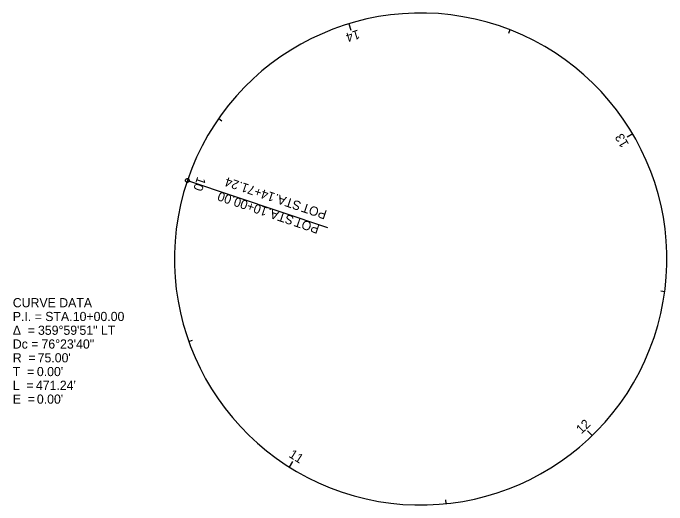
# Model space of a CAD drawing. Extents: x 152591 to 152790, y 330077 to 330227.
import ezdxf

# ---------------------------------------------------------------- set-up
doc = ezdxf.new("R2010")
doc.units = 0
for name, color, linetype in [('DT_X_Contour_Major', 7, 'Continuous'), ('DT_X_Contour_Minor', 7, 'Continuous'), ('DT_X_Contour_Text', 7, 'Continuous'), ('DT_X_Triangles', 7, 'Continuous')]:
    doc.layers.add(name, color=color, linetype=linetype)

msp = doc.modelspace()

# ---------------------------------------------------------------- linework, layer by layer
at = {"layer": 'DT_X_Contour_Major'}
for p, q in [((152692.97, 330224.06), (152693.55, 330222.14)), ((152742.01, 330222.21), (152741.58, 330221.1)), ((152653.29, 330195.17), (152654.27, 330194.49)), ((152779.42, 330190.44), (152777.7, 330189.42)), ((152643.76, 330176.27), (152645.66, 330175.63)), ((152789.17, 330142.34), (152787.98, 330142.5)), ((152644.17, 330127.19), (152645.3, 330127.59)), ((152767.08, 330098.51), (152765.69, 330099.94)), ((152674.83, 330088.87), (152675.9, 330090.56)), ((152722.63, 330077.72), (152722.5, 330078.91))]:
    msp.add_line(p, q, dxfattribs=at)
at = {"layer": 'DT_X_Contour_Minor'}
msp.add_line((152643.76, 330176.27), (152686.41, 330161.9), dxfattribs=at)
msp.add_line((152643.76, 330176.27), (152686.41, 330161.9), dxfattribs=at)
msp.add_circle((152643.76, 330176.27), 0.6, dxfattribs=at)
msp.add_circle((152643.76, 330176.27), 0.6, dxfattribs=at)
at = {"layer": 'DT_X_Triangles'}
msp.add_arc((152714.83, 330152.31), 75, 161.3718, 161.3692, dxfattribs=at)

# ---------------------------------------------------------------- texts
at = {"layer": 'DT_X_Contour_Major'}
for s, rotation, p in [('14', 196.9493, (152695.76, 330222.29)), ('13', 120.5549, (152778.36, 330187.31)), ('10', 251.3718, (152646.84, 330177.58)), ('12', 44.1605, (152763.79, 330098.8)), ('11', 327.7661, (152674.44, 330092.07))]:
    msp.add_text(s, height=2.8, rotation=rotation, dxfattribs=at).set_placement(p)
at = {"layer": 'DT_X_Contour_Minor'}
for s, rotation, p in [('14+71.24', 161.3692, (152670.69, 330172.31)), ('10+00.00', 161.3718, (152668.46, 330167.9)), (' STA. ', 161.3692, (152679.65, 330169.29)), ('POT', 161.3692, (152686.47, 330166.99)), (' STA. ', 161.3718, (152677.41, 330164.88)), ('POT', 161.3718, (152684.24, 330162.58))]:
    msp.add_text(s, height=2.8, rotation=rotation, dxfattribs=at).set_placement(p)
at = {"layer": 'DT_X_Contour_Text'}
for s, p in [('CURVE DATA', (152590.57, 330137.59)), ('P.I. = STA. ', (152590.57, 330133.39)), ('10+00.00', (152608.84, 330133.39)), ('Δ  = ', (152590.57, 330129.19)), ('359°59\'51" LT', (152598.25, 330129.19)), ('Dc = ', (152590.57, 330124.99)), ('76°23\'40"', (152599.31, 330124.99)), ('R  = ', (152590.57, 330120.79)), ("75.00'", (152598.15, 330120.79)), ('T  = ', (152590.57, 330116.59)), ("0.00'", (152597.91, 330116.59)), ('L  = ', (152590.57, 330112.39)), ("471.24'", (152597.61, 330112.39)), ('E  = ', (152590.57, 330108.19)), ("0.00'", (152597.91, 330108.19))]:
    msp.add_text(s, height=2.8, dxfattribs=at).set_placement(p)

doc.saveas('drawing.dxf')
